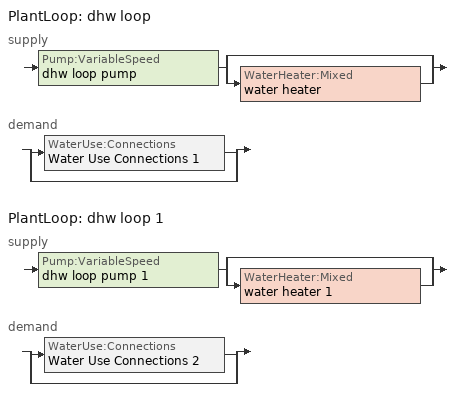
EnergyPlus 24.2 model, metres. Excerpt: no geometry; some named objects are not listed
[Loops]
PlantLoop 'dhw loop'
 supply: Pump:VariableSpeed 'dhw loop pump' > split
  | bypass
  | WaterHeater:Mixed 'water heater'
 demand: split
  | WaterUse:Connections 'Water Use Connections 1'
  | bypass
PlantLoop 'dhw loop 1'
 supply: Pump:VariableSpeed 'dhw loop pump 1' > split
  | bypass
  | WaterHeater:Mixed 'water heater 1'
 demand: split
  | WaterUse:Connections 'Water Use Connections 2'
  | bypass
[PlantLoop] Fluid Type=Water; Maximum Loop Temperature {C}=100; Minimum Loop Temperature {C}=0; Maximum Loop Flow Rate {m3/s}=0.01; Minimum Loop Flow Rate {m3/s}=0; Plant Loop Volume {m3}=0.003; Load Distribution Scheme=Optimal; Plant Loop Demand Calculation Scheme=SingleSetpoint; Common Pipe Simulation=None
Name | Plant Equipment Operation Scheme
dhw loop | dhw loop Operation Schemes
dhw loop 1 | dhw loop 1 Operation Schemes
[Sizing:Plant] Loop Type=Heating; Design Loop Exit Temperature {C}=56; Loop Design Temperature Difference {deltaC}=5.55556; Sizing Option=NonCoincident; Zone Timesteps in Averaging Window=1; Coincident Sizing Factor Mode=None
dhw loop; dhw loop 1
[Pump:VariableSpeed] Design Maximum Flow Rate {m3/s}=0.01; Design Pump Head {Pa}=1; Design Power Consumption {W}=0; Motor Efficiency=0.85; Fraction of Motor Inefficiencies to Fluid Stream=0; Coefficient 1 of the Part Load Performance Curve=0; Coefficient 2 of the Part Load Performance Curve=1; Coefficient 3 of the Part Load Performance Curve=0; Coefficient 4 of the Part Load Performance Curve=0; Design Minimum Flow Rate {m3/s}=0; Pump Control Type=Intermittent; Skin Loss Radiative Fraction=0.5; Design Power Sizing Method=PowerPerFlowPerPressure; Design Electric Power per Unit Flow Rate {W/(m3/s)}=348701.1; Design Shaft Power per Unit Flow Rate per Unit Head {W/((m3/s)-Pa)}=1.28205; Design Minimum Flow Rate Fraction=0
dhw loop pump; dhw loop pump 1
[WaterHeater:Mixed] Deadband Temperature Difference {deltaC}=2; Maximum Temperature Limit {C}=99; Heater Control Type=Cycle; Heater Minimum Capacity {W}=0; Heater Ignition Minimum Flow Rate {m3/s}=0; Heater Ignition Delay {s}=0; Off Cycle Parasitic Fuel Consumption Rate {W}=0; Off Cycle Parasitic Fuel Type=Electricity; Off Cycle Parasitic Heat Fraction to Tank=0; On Cycle Parasitic Fuel Consumption Rate {W}=0; On Cycle Parasitic Fuel Type=Electricity; On Cycle Parasitic Heat Fraction to Tank=0; Ambient Temperature Indicator=Zone; Ambient Temperature Zone=conditioned space; On Cycle Loss Fraction to Zone=1; Use Side Effectiveness=1; Source Side Effectiveness=1; Use Side Design Flow Rate {m3/s}=Autosize; Source Side Design Flow Rate {m3/s}=Autosize; Indirect Water Heating Recovery Time {hr}=1.5; Source Side Flow Control Mode=IndirectHeatPrimarySetpoint
Name | Tank Volume {m3} | Setpoint Temperature Schedule | Heater Maximum Capacity {W} | Heater Fuel Type | Heater Thermal Efficiency | Off Cycle Loss Coefficient to Ambient Temperature {W/K} | Off Cycle Loss Fraction to Zone | On Cycle Loss Coefficient to Ambient Temperature {W/K}
water heater | 0.179807 | water heater setpoint | 10550.6 | NaturalGas | 0.766141 | 5.04386 | 0.64 | 5.04386
water heater 1 | 0.170344 | water heater setpoint 1 | 11999.8 | Electricity | 1 | 2.90339 | 1 | 2.90339
[WaterHeater:Sizing] Design Mode=PeakDraw; Time Storage Can Meet Peak Draw {hr}=0.538503; Time for Tank Recovery {hr}=0; Nominal Tank Volume for Autosizing Plant Connections {m3}=1
water heater; water heater 1
[SetpointManager:Scheduled] Control Variable=Temperature
Name | Schedule
Setpoint Manager Scheduled 1 | dhw temp
Setpoint Manager Scheduled 2 | dhw temp 1
[WaterUse:Connections] Drain Water Heat Exchanger Type=None; Drain Water Heat Exchanger Destination=Plant
Name | Water Use Equipment Name 1 | Water Use Equipment Name 2 | Water Use Equipment Name 3 | Water Use Equipment Name 4
Water Use Connections 1 | dhw fixtures | dhw distribution waste | clothes washer | dishwasher
Water Use Connections 2 | dhw fixtures 1 | dhw distribution waste 1 | clothes washer 1 | dishwasher 1
[WaterUse:Equipment]
Name | Peak Flow Rate {m3/s} | Flow Rate Fraction Schedule | Target Temperature Schedule
dhw fixtures | 1.24106e-06 | dhw fixtures schedule | mixed water temperature schedule
dhw distribution waste | 3.76236e-07 | dhw fixtures schedule | mixed water temperature schedule
clothes washer | 7.27439e-07 | clothes washer schedule
dishwasher | 2.18154e-07 | dishwasher schedule
dhw fixtures 1 | 4.13686e-07 | dhw fixtures schedule | mixed water temperature schedule
dhw distribution waste 1 | 1.25412e-07 | dhw fixtures schedule | mixed water temperature schedule
clothes washer 1 | 2.4248e-07 | clothes washer schedule
dishwasher 1 | 7.27179e-08 | dishwasher schedule
[PlantEquipmentOperationSchemes] Control Scheme Object Type 1=PlantEquipmentOperation:HeatingLoad; Control Scheme Schedule Name 1=Always On Discrete
Name | Control Scheme Name 1
dhw loop Operation Schemes | dhw loop Heating Operation Scheme
dhw loop 1 Operation Schemes | dhw loop 1 Heating Operation Scheme
[PlantEquipmentOperation:HeatingLoad] Load Range Lower Limit 1 {W}=0; Load Range Upper Limit 1 {W}=1000000000
Name | Range Equipment List Name 1
dhw loop Heating Operation Scheme | dhw loop Heating Equipment List
dhw loop 1 Heating Operation Scheme | dhw loop 1 Heating Equipment List
[PlantEquipmentList]
dhw loop Heating Equipment List: WaterHeater:Mixed, water heater
dhw loop 1 Heating Equipment List: WaterHeater:Mixed, water heater 1
[EnergyManagementSystem:Sensor]
Name | Output:Variable or Output:Meter Index Key | Output:Variable or Output:Meter
dhw_loss | water heater | Water Heater Heat Loss Energy
dhw_loss_1 | water heater 1 | Water Heater Heat Loss Energy
dhw_rtf | water heater | Water Heater Runtime Fraction
dhw_rtf_1 | water heater 1 | Water Heater Runtime Fraction
ig_ee_conv_1 | clothes washer | Electric Equipment Convective Heating Energy
ig_ee_conv_3 | dishwasher | Electric Equipment Convective Heating Energy
ig_ee_rad_1 | clothes washer | Electric Equipment Radiant Heating Energy
ig_ee_rad_3 | dishwasher | Electric Equipment Radiant Heating Energy
ss_trans_out_4 | Window3 | Surface Inside Face Initial Transmitted Diffuse Transmitted Out Window Solar Radiation Rate
ss_trans_out_5 | Window4 | Surface Inside Face Initial Transmitted Diffuse Transmitted Out Window Solar Radiation Rate
ss_trans_out_6 | Window5 | Surface Inside Face Initial Transmitted Diffuse Transmitted Out Window Solar Radiation Rate
ss_trans_out_7 | Window6 | Surface Inside Face Initial Transmitted Diffuse Transmitted Out Window Solar Radiation Rate
ss_trans_out_8 | Window7 | Surface Inside Face Initial Transmitted Diffuse Transmitted Out Window Solar Radiation Rate
ss_trans_out_9 | Window8 | Surface Inside Face Initial Transmitted Diffuse Transmitted Out Window Solar Radiation Rate
s_conv | FoundationWall1 | Surface Inside Face Convection Heat Gain Energy
s_conv_1 | inferred conditioned ceiling | Surface Inside Face Convection Heat Gain Energy
s_conv_10 | RimJoist2:90 | Surface Inside Face Convection Heat Gain Energy
s_conv_11 | Roof1 | Surface Inside Face Convection Heat Gain Energy
s_conv_12 | Slab1 | Surface Inside Face Convection Heat Gain Energy
s_conv_13 | Wall1:0 | Surface Inside Face Convection Heat Gain Energy
s_conv_14 | Wall1:180 | Surface Inside Face Convection Heat Gain Energy
s_conv_15 | Wall1:270 | Surface Inside Face Convection Heat Gain Energy
s_conv_16 | Wall1:90 | Surface Inside Face Convection Heat Gain Energy
s_conv_17 | Wall2:0 | Surface Inside Face Convection Heat Gain Energy
s_conv_18 | Wall2:180 | Surface Inside Face Convection Heat Gain Energy
s_conv_19 | Wall2:270 | Surface Inside Face Convection Heat Gain Energy
s_conv_2 | inferred conditioned floor | Surface Inside Face Convection Heat Gain Energy
s_conv_20 | Wall2:90 | Surface Inside Face Convection Heat Gain Energy
s_conv_21 | Wall3:0 | Surface Inside Face Convection Heat Gain Energy
s_conv_22 | Wall3:180 | Surface Inside Face Convection Heat Gain Energy
s_conv_23 | Wall3:270 | Surface Inside Face Convection Heat Gain Energy
s_conv_24 | Wall3:90 | Surface Inside Face Convection Heat Gain Energy
s_conv_25 | Wall4 | Surface Inside Face Convection Heat Gain Energy
s_conv_3 | RimJoist1:0 | Surface Inside Face Convection Heat Gain Energy
s_conv_4 | RimJoist1:180 | Surface Inside Face Convection Heat Gain Energy
s_conv_5 | RimJoist1:270 | Surface Inside Face Convection Heat Gain Energy
s_conv_6 | RimJoist1:90 | Surface Inside Face Convection Heat Gain Energy
s_conv_7 | RimJoist2:0 | Surface Inside Face Convection Heat Gain Energy
s_conv_8 | RimJoist2:180 | Surface Inside Face Convection Heat Gain Energy
s_conv_9 | RimJoist2:270 | Surface Inside Face Convection Heat Gain Energy
s_ig | FoundationWall1 | Surface Inside Face Internal Gains Radiation Heat Gain Energy
s_ig_1 | inferred conditioned ceiling | Surface Inside Face Internal Gains Radiation Heat Gain Energy
s_ig_10 | RimJoist2:90 | Surface Inside Face Internal Gains Radiation Heat Gain Energy
s_ig_11 | Roof1 | Surface Inside Face Internal Gains Radiation Heat Gain Energy
s_ig_12 | Slab1 | Surface Inside Face Internal Gains Radiation Heat Gain Energy
s_ig_13 | Wall1:0 | Surface Inside Face Internal Gains Radiation Heat Gain Energy
s_ig_14 | Wall1:180 | Surface Inside Face Internal Gains Radiation Heat Gain Energy
s_ig_15 | Wall1:270 | Surface Inside Face Internal Gains Radiation Heat Gain Energy
s_ig_16 | Wall1:90 | Surface Inside Face Internal Gains Radiation Heat Gain Energy
s_ig_17 | Wall2:0 | Surface Inside Face Internal Gains Radiation Heat Gain Energy
s_ig_18 | Wall2:180 | Surface Inside Face Internal Gains Radiation Heat Gain Energy
s_ig_19 | Wall2:270 | Surface Inside Face Internal Gains Radiation Heat Gain Energy
s_ig_2 | inferred conditioned floor | Surface Inside Face Internal Gains Radiation Heat Gain Energy
s_ig_20 | Wall2:90 | Surface Inside Face Internal Gains Radiation Heat Gain Energy
s_ig_21 | Wall3:0 | Surface Inside Face Internal Gains Radiation Heat Gain Energy
s_ig_22 | Wall3:180 | Surface Inside Face Internal Gains Radiation Heat Gain Energy
s_ig_23 | Wall3:270 | Surface Inside Face Internal Gains Radiation Heat Gain Energy
s_ig_24 | Wall3:90 | Surface Inside Face Internal Gains Radiation Heat Gain Energy
s_ig_25 | Wall4 | Surface Inside Face Internal Gains Radiation Heat Gain Energy
s_ig_3 | RimJoist1:0 | Surface Inside Face Internal Gains Radiation Heat Gain Energy
s_ig_4 | RimJoist1:180 | Surface Inside Face Internal Gains Radiation Heat Gain Energy
s_ig_5 | RimJoist1:270 | Surface Inside Face Internal Gains Radiation Heat Gain Energy
s_ig_6 | RimJoist1:90 | Surface Inside Face Internal Gains Radiation Heat Gain Energy
s_ig_7 | RimJoist2:0 | Surface Inside Face Internal Gains Radiation Heat Gain Energy
s_ig_8 | RimJoist2:180 | Surface Inside Face Internal Gains Radiation Heat Gain Energy
s_ig_9 | RimJoist2:270 | Surface Inside Face Internal Gains Radiation Heat Gain Energy
s_lgt | FoundationWall1 | Surface Inside Face Lights Radiation Heat Gain Energy
s_lgt_1 | inferred conditioned ceiling | Surface Inside Face Lights Radiation Heat Gain Energy
s_lgt_10 | RimJoist2:90 | Surface Inside Face Lights Radiation Heat Gain Energy
s_lgt_11 | Roof1 | Surface Inside Face Lights Radiation Heat Gain Energy
s_lgt_12 | Slab1 | Surface Inside Face Lights Radiation Heat Gain Energy
s_lgt_13 | Wall1:0 | Surface Inside Face Lights Radiation Heat Gain Energy
s_lgt_14 | Wall1:180 | Surface Inside Face Lights Radiation Heat Gain Energy
s_lgt_15 | Wall1:270 | Surface Inside Face Lights Radiation Heat Gain Energy
s_lgt_16 | Wall1:90 | Surface Inside Face Lights Radiation Heat Gain Energy
s_lgt_17 | Wall2:0 | Surface Inside Face Lights Radiation Heat Gain Energy
s_lgt_18 | Wall2:180 | Surface Inside Face Lights Radiation Heat Gain Energy
s_lgt_19 | Wall2:270 | Surface Inside Face Lights Radiation Heat Gain Energy
s_lgt_2 | inferred conditioned floor | Surface Inside Face Lights Radiation Heat Gain Energy
s_lgt_20 | Wall2:90 | Surface Inside Face Lights Radiation Heat Gain Energy
s_lgt_21 | Wall3:0 | Surface Inside Face Lights Radiation Heat Gain Energy
s_lgt_22 | Wall3:180 | Surface Inside Face Lights Radiation Heat Gain Energy
s_lgt_23 | Wall3:270 | Surface Inside Face Lights Radiation Heat Gain Energy
s_lgt_24 | Wall3:90 | Surface Inside Face Lights Radiation Heat Gain Energy
s_lgt_25 | Wall4 | Surface Inside Face Lights Radiation Heat Gain Energy
s_lgt_3 | RimJoist1:0 | Surface Inside Face Lights Radiation Heat Gain Energy
s_lgt_4 | RimJoist1:180 | Surface Inside Face Lights Radiation Heat Gain Energy
s_lgt_5 | RimJoist1:270 | Surface Inside Face Lights Radiation Heat Gain Energy
s_lgt_6 | RimJoist1:90 | Surface Inside Face Lights Radiation Heat Gain Energy
s_lgt_7 | RimJoist2:0 | Surface Inside Face Lights Radiation Heat Gain Energy
s_lgt_8 | RimJoist2:180 | Surface Inside Face Lights Radiation Heat Gain Energy
s_lgt_9 | RimJoist2:270 | Surface Inside Face Lights Radiation Heat Gain Energy
s_sol | FoundationWall1 | Surface Inside Face Solar Radiation Heat Gain Energy
s_sol_1 | inferred conditioned ceiling | Surface Inside Face Solar Radiation Heat Gain Energy
s_sol_10 | RimJoist2:90 | Surface Inside Face Solar Radiation Heat Gain Energy
s_sol_11 | Roof1 | Surface Inside Face Solar Radiation Heat Gain Energy
s_sol_12 | Slab1 | Surface Inside Face Solar Radiation Heat Gain Energy
s_sol_13 | Wall1:0 | Surface Inside Face Solar Radiation Heat Gain Energy
s_sol_14 | Wall1:180 | Surface Inside Face Solar Radiation Heat Gain Energy
s_sol_15 | Wall1:270 | Surface Inside Face Solar Radiation Heat Gain Energy
s_sol_16 | Wall1:90 | Surface Inside Face Solar Radiation Heat Gain Energy
s_sol_17 | Wall2:0 | Surface Inside Face Solar Radiation Heat Gain Energy
s_sol_18 | Wall2:180 | Surface Inside Face Solar Radiation Heat Gain Energy
s_sol_19 | Wall2:270 | Surface Inside Face Solar Radiation Heat Gain Energy
s_sol_2 | inferred conditioned floor | Surface Inside Face Solar Radiation Heat Gain Energy
s_sol_20 | Wall2:90 | Surface Inside Face Solar Radiation Heat Gain Energy
s_sol_21 | Wall3:0 | Surface Inside Face Solar Radiation Heat Gain Energy
s_sol_22 | Wall3:180 | Surface Inside Face Solar Radiation Heat Gain Energy
s_sol_23 | Wall3:270 | Surface Inside Face Solar Radiation Heat Gain Energy
s_sol_24 | Wall3:90 | Surface Inside Face Solar Radiation Heat Gain Energy
s_sol_25 | Wall4 | Surface Inside Face Solar Radiation Heat Gain Energy
s_sol_3 | RimJoist1:0 | Surface Inside Face Solar Radiation Heat Gain Energy
s_sol_4 | RimJoist1:180 | Surface Inside Face Solar Radiation Heat Gain Energy
s_sol_5 | RimJoist1:270 | Surface Inside Face Solar Radiation Heat Gain Energy
s_sol_6 | RimJoist1:90 | Surface Inside Face Solar Radiation Heat Gain Energy
s_sol_7 | RimJoist2:0 | Surface Inside Face Solar Radiation Heat Gain Energy
s_sol_8 | RimJoist2:180 | Surface Inside Face Solar Radiation Heat Gain Energy
s_sol_9 | RimJoist2:270 | Surface Inside Face Solar Radiation Heat Gain Energy
s_surf | FoundationWall1 | Surface Inside Face Net Surface Thermal Radiation Heat Gain Energy
s_surf_1 | inferred conditioned ceiling | Surface Inside Face Net Surface Thermal Radiation Heat Gain Energy
s_surf_10 | RimJoist2:90 | Surface Inside Face Net Surface Thermal Radiation Heat Gain Energy
s_surf_11 | Roof1 | Surface Inside Face Net Surface Thermal Radiation Heat Gain Energy
s_surf_12 | Slab1 | Surface Inside Face Net Surface Thermal Radiation Heat Gain Energy
s_surf_13 | Wall1:0 | Surface Inside Face Net Surface Thermal Radiation Heat Gain Energy
s_surf_14 | Wall1:180 | Surface Inside Face Net Surface Thermal Radiation Heat Gain Energy
s_surf_15 | Wall1:270 | Surface Inside Face Net Surface Thermal Radiation Heat Gain Energy
s_surf_16 | Wall1:90 | Surface Inside Face Net Surface Thermal Radiation Heat Gain Energy
s_surf_17 | Wall2:0 | Surface Inside Face Net Surface Thermal Radiation Heat Gain Energy
s_surf_18 | Wall2:180 | Surface Inside Face Net Surface Thermal Radiation Heat Gain Energy
s_surf_19 | Wall2:270 | Surface Inside Face Net Surface Thermal Radiation Heat Gain Energy
s_surf_2 | inferred conditioned floor | Surface Inside Face Net Surface Thermal Radiation Heat Gain Energy
s_surf_20 | Wall2:90 | Surface Inside Face Net Surface Thermal Radiation Heat Gain Energy
s_surf_21 | Wall3:0 | Surface Inside Face Net Surface Thermal Radiation Heat Gain Energy
s_surf_22 | Wall3:180 | Surface Inside Face Net Surface Thermal Radiation Heat Gain Energy
s_surf_23 | Wall3:270 | Surface Inside Face Net Surface Thermal Radiation Heat Gain Energy
s_surf_24 | Wall3:90 | Surface Inside Face Net Surface Thermal Radiation Heat Gain Energy
s_surf_25 | Wall4 | Surface Inside Face Net Surface Thermal Radiation Heat Gain Energy
s_surf_3 | RimJoist1:0 | Surface Inside Face Net Surface Thermal Radiation Heat Gain Energy
s_surf_4 | RimJoist1:180 | Surface Inside Face Net Surface Thermal Radiation Heat Gain Energy
s_surf_5 | RimJoist1:270 | Surface Inside Face Net Surface Thermal Radiation Heat Gain Energy
s_surf_6 | RimJoist1:90 | Surface Inside Face Net Surface Thermal Radiation Heat Gain Energy
s_surf_7 | RimJoist2:0 | Surface Inside Face Net Surface Thermal Radiation Heat Gain Energy
s_surf_8 | RimJoist2:180 | Surface Inside Face Net Surface Thermal Radiation Heat Gain Energy
s_surf_9 | RimJoist2:270 | Surface Inside Face Net Surface Thermal Radiation Heat Gain Energy
tin_s; tin_s_1 | conditioned space | Zone Mean Air Temperature
tout_s | conditioned space | Zone Outdoor Air Drybulb Temperature
unit_heater_htg_coil_s | unit heater htg coil | Heating Coil Heating Energy
unit_heater_supply_fan_s | unit heater supply fan | Fan Electricity Energy
water_heater_1_energy | water heater 1 | Water Heater Electricity Rate
water_heater_1_off_cycle_parasitic | water heater 1 | Water Heater Off Cycle Parasitic Electricity Rate
water_heater_1_on_cycle_parasitic | water heater 1 | Water Heater On Cycle Parasitic Electricity Rate
water_heater_energy | water heater | Water Heater NaturalGas Rate
water_heater_off_cycle_parasitic | water heater | Water Heater Off Cycle Parasitic Electricity Rate
water_heater_on_cycle_parasitic | water heater | Water Heater On Cycle Parasitic Electricity Rate
win_s | conditioned space | Zone Air Humidity Ratio
[EnergyManagementSystem:Actuator]
Name | Actuated Component Unique | Actuated Component Type | Actuated Component Control Type
fridge_schedule_act | fridge schedule | Schedule:Constant | Schedule Value
infil_flow_act | infil flow | Zone Infiltration | Air Exchange Flow Rate
mech_vent_house_fan_cfis_act | mech vent house fan cfis | ElectricEquipment | Electricity Rate
mech_vent_house_fan_latent_load_act | mech vent house fan latent load | OtherEquipment | Power Level
mech_vent_house_fan_sensible_load_act | mech vent house fan sensible load | OtherEquipment | Power Level
natural_vent_flow_act | natural vent flow | Zone Infiltration | Air Exchange Flow Rate
water_heater_1_ec_adj_act | water heater energy adjustment2 | OtherEquipment | Power Level
water_heater_ec_adj_act | water heater energy adjustment1 | OtherEquipment | Power Level
whole_house_fan_act | whole house fan | ElectricEquipment | Electricity Rate
whole_house_fan_flow_act | whole house fan flow | Zone Infiltration | Air Exchange Flow Rate
[Schedule:Day:Interval]
clothes washer schedule day: No, 01:00, 0.104651, 02:00, 0.0813953, 04:00, 0.0465116, 05:00, 0.0813953, 06:00, 0.127907, 07:00, 0.255814, 08:00, 0.569767, 09:00, 0.848837, 10:00, 1, 11:00, 0.976744, 12:00, 0.872093, 13:00, 0.77907, 14:00, 0.697674, 15:00, 0.569767, 16:00, 0.593023, 17:00, 0.581395, 21:00, 0.569767, 22:00, 0.546512, 23:00, 0.372093, 24:00, 0.197674
clothes washer schedule default day; dishwasher schedule default day; dhw fixtures schedule default day: No, 24:00, 0
dishwasher schedule day: No, 01:00, 0.135135, 02:00, 0.0630631, 03:00, 0.045045, 05:00, 0.027027, 06:00, 0.0900901, 07:00, 0.18018, 08:00, 0.279279, 09:00, 0.522523, 10:00, 0.585586, 11:00, 0.504505, 12:00, 0.432432, 13:00, 0.378378, 14:00, 0.414414, 15:00, 0.324324, 17:00, 0.342342, 18:00, 0.441441, 19:00, 0.783784, 20:00, 1, 21:00, 0.810811, 22:00, 0.603604, 23:00, 0.396396, 24:00, 0.279279
dhw fixtures schedule day: No, 01:00, 0.139535, 02:00, 0.0697674, 03:00, 0.0465116, 04:00, 0.0581395, 05:00, 0.116279, 06:00, 0.395349, 07:00, 0.906977, 08:00, 1, 09:00, 0.930233, 10:00, 0.77907, 11:00, 0.651163, 12:00, 0.546512, 13:00, 0.465116, 14:00, 0.406977, 15:00, 0.383721, 16:00, 0.360465, 17:00, 0.44186, 18:00, 0.593023, 20:00, 0.697674, 21:00, 0.639535, 22:00, 0.55814, 23:00, 0.44186, 24:00, 0.302326
[Schedule:Week:Daily]
clothes washer schedule Week Rule - Jan1-Dec31: clothes washer schedule day, clothes washer schedule day, clothes washer schedule day, clothes washer schedule day, clothes washer schedule day, clothes washer schedule day, clothes washer schedule day, clothes washer schedule default day, clothes washer schedule default day, clothes washer schedule default day, clothes washer schedule default day, clothes washer schedule default day
dishwasher schedule Week Rule - Jan1-Dec31: dishwasher schedule day, dishwasher schedule day, dishwasher schedule day, dishwasher schedule day, dishwasher schedule day, dishwasher schedule day, dishwasher schedule day, dishwasher schedule default day, dishwasher schedule default day, dishwasher schedule default day, dishwasher schedule default day, dishwasher schedule default day
dhw fixtures schedule Week Rule - Jan1-Dec31: dhw fixtures schedule day, dhw fixtures schedule day, dhw fixtures schedule day, dhw fixtures schedule day, dhw fixtures schedule day, dhw fixtures schedule day, dhw fixtures schedule day, dhw fixtures schedule default day, dhw fixtures schedule default day, dhw fixtures schedule default day, dhw fixtures schedule default day, dhw fixtures schedule default day
[Schedule:Year]
clothes washer schedule: clothes washer schedule Week Rule - Jan1-Dec31, 1, 1, 12, 31
dishwasher schedule: dishwasher schedule Week Rule - Jan1-Dec31, 1, 1, 12, 31
dhw fixtures schedule: dhw fixtures schedule Week Rule - Jan1-Dec31, 1, 1, 12, 31
[Schedule:Constant]
Name | Hourly Value
Always On Discrete | 1
dhw temp; dhw temp 1; water heater setpoint; water heater setpoint 1 | 56
mixed water temperature schedule | 40.5556
